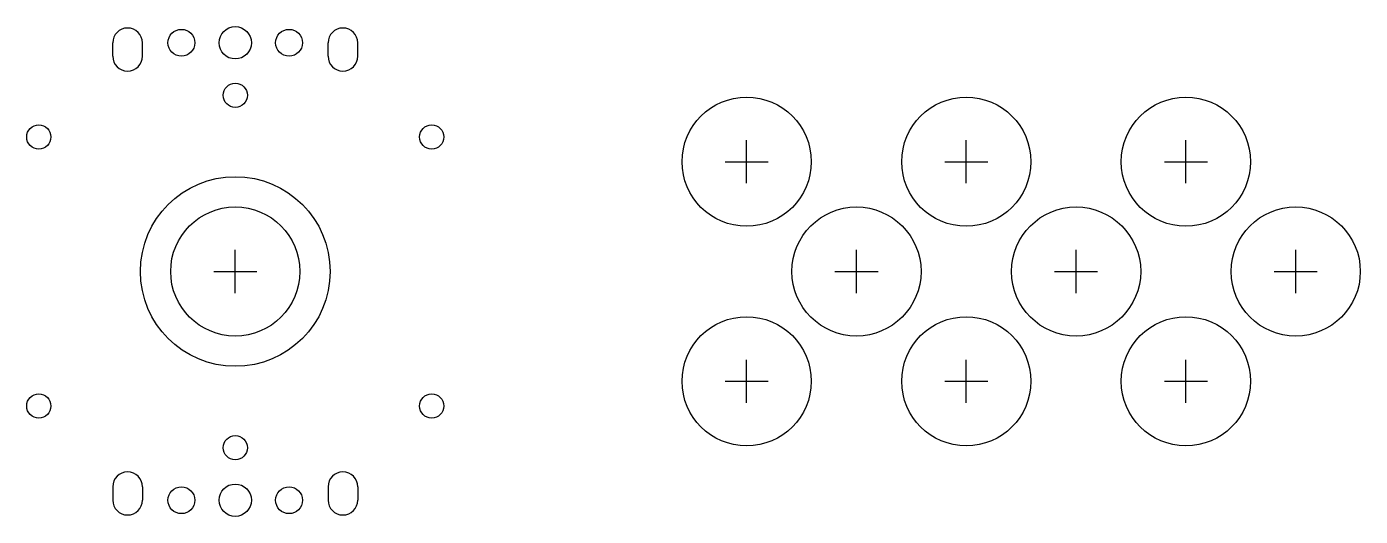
# Model space of a CAD drawing. Header units: millimetres. Extents: x -39 to 209, y -46 to 46.
import ezdxf

# ---------------------------------------------------------------- set-up
doc = ezdxf.new("R2010")
doc.units = ezdxf.units.MM
for name, color, linetype in [('BUTTONS', 1, 'Continuous'), ('GL_PLATE_HOLES', 2, 'Continuous'), ('JOYSTICK_BORE_24', 5, 'Continuous'), ('JOYSTICK_BORE_35.25', 3, 'Continuous'), ('REFERENCE', 8, 'Continuous')]:
    doc.layers.add(name, color=color, linetype=linetype)

msp = doc.modelspace()

# ---------------------------------------------------------------- linework, layer by layer
at = {"layer": 'BUTTONS'}
for centre in [(95, 20.4), (135.8, 20.4), (176.6, 20.4), (115.4, 0), (156.2, 0), (197, 0), (95, -20.4), (135.8, -20.4), (176.6, -20.4)]:
    msp.add_circle(centre, 12, dxfattribs=at)
at = {"layer": 'GL_PLATE_HOLES'}
for p, q in [((-22.75, 40), (-22.75, 42.5)), ((-17.25, 40), (-17.25, 42.5)), ((17.25, 40), (17.25, 42.5)), ((22.75, 40), (22.75, 42.5)), ((-22.75, -40), (-22.75, -42.5)), ((-17.25, -40), (-17.25, -42.5)), ((17.25, -40), (17.25, -42.5)), ((22.75, -40), (22.75, -42.5))]:
    msp.add_line(p, q, dxfattribs=at)
for centre, radius in [((-10, 42.5), 2.5), ((0, 42.5), 3), ((10, 42.5), 2.5), ((0, 32.75), 2.25), ((-36.5, 25), 2.25), ((36.5, 25), 2.25), ((-36.5, -25), 2.25), ((36.5, -25), 2.25), ((0, -32.75), 2.25), ((0, -42.5), 3), ((-10, -42.5), 2.5), ((10, -42.5), 2.5)]:
    msp.add_circle(centre, radius, dxfattribs=at)
for centre, start, end in [((-20, 42.5), 0, 180), ((20, 42.5), 0, 180), ((-20, 40), 180, 360), ((20, 40), 180, 360), ((-20, -40), 0, 180), ((20, -40), 0, 180), ((-20, -42.5), -180, 0), ((20, -42.5), -180, 0)]:
    msp.add_arc(centre, 2.75, start, end, dxfattribs=at)
at = {"layer": 'JOYSTICK_BORE_24'}
msp.add_circle((0, 0), 12, dxfattribs=at)
at = {"layer": 'JOYSTICK_BORE_35.25'}
msp.add_circle((0, 0), 17.62, dxfattribs=at)
at = {"layer": 'REFERENCE'}
for p, q in [((95, 16.4), (95, 24.4)), ((135.8, 16.4), (135.8, 24.4)), ((176.6, 16.4), (176.6, 24.4)), ((91, 20.4), (99, 20.4)), ((131.8, 20.4), (139.8, 20.4)), ((172.6, 20.4), (180.6, 20.4)), ((0, -4), (0, 4)), ((115.4, -4), (115.4, 4)), ((156.2, -4), (156.2, 4)), ((197, -4), (197, 4)), ((-4, 0), (4, 0)), ((111.4, 0), (119.4, 0)), ((152.2, 0), (160.2, 0)), ((193, 0), (201, 0)), ((95, -24.4), (95, -16.4)), ((135.8, -24.4), (135.8, -16.4)), ((176.6, -24.4), (176.6, -16.4)), ((91, -20.4), (99, -20.4)), ((131.8, -20.4), (139.8, -20.4)), ((172.6, -20.4), (180.6, -20.4))]:
    msp.add_line(p, q, dxfattribs=at)

doc.saveas('drawing.dxf')
